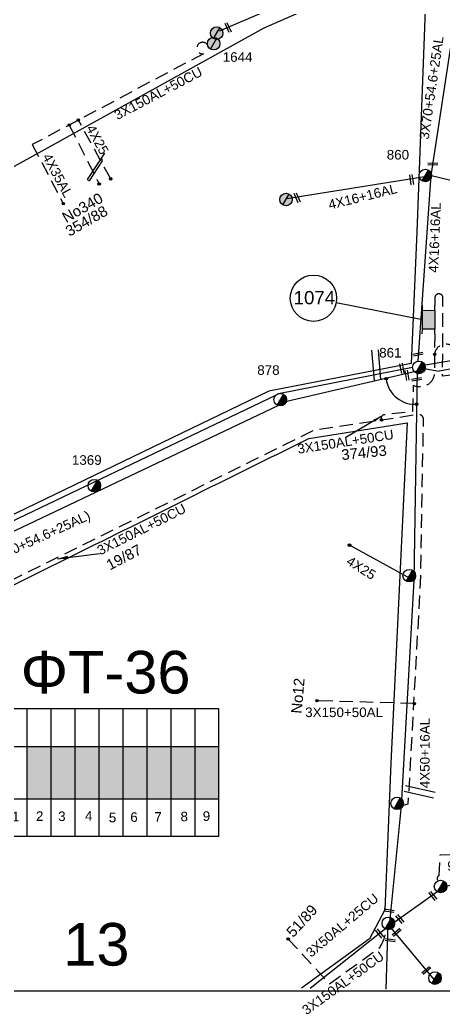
# Model space of a CAD drawing. Header units: millimetres. Extents: x 938 to 3112, y 793 to 1825.
# Drawn here: x 1564.2 to 1643.8, y 800.1 to 986.8 of the extents above; entities that cross this region are included whole.
import ezdxf
from ezdxf.enums import TextEntityAlignment as Align

# ---------------------------------------------------------------- set-up
doc = ezdxf.new("R2010")
doc.units = ezdxf.units.MM
doc.linetypes.add('DASHED', pattern=[19.05, 12.7, -6.35])
for name, color, linetype in [('Link Box 4 Διευθύνσεων', 7, 'Continuous'), ('Ασφαλειοκιβώτια Χ.Τ 9 αναχωρήσεων', 7, 'Continuous'), ('Γέφυρες Εναερίου Δικτύου', 7, 'Continuous'), ('Γυμνά εναέρια ΧΤ (3Φ)   4x35AL', 7, 'Continuous'), ('Γυμνά εναέρια ΧΤ και ΦΟΠ (3Φ)   4x16+16AL', 7, 'Continuous'), ('Γυμνά εναέρια ΧΤ και ΦΟΠ (3Φ)   4x50+16AL', 7, 'Continuous'), ('Εναέρια παροχή ΧΤ 4x25', 7, 'SYN_LINE'), ('Επιγραφές - Σχήματα', 7, 'Continuous'), ('Καλώδια ΧΤ   3x150+50AL', 7, 'DASHED'), ('Καλώδια ΧΤ   3x150+50ALXLPE', 7, 'DASHED'), ('Καλώδια ΧΤ   3x150AL+50CU', 7, 'DASHED'), ('Μηχανική τομή', 7, 'Continuous'), ('Στύλος Ξύλινος', 7, 'Continuous'), ('Στύλος Ξύλινος @ 1', 7, 'Continuous'), ('Στύλος ΦΜ', 7, 'Continuous'), ('Στύλος ΦΜ @ 1', 7, 'Continuous'), ('Συνδέσεις', 7, 'Continuous'), ('Συνεστραμμένα ΧΤ   3x70+54.6+25AL', 7, 'SYN_LINE'), ('Τομή', 7, 'Continuous'), ('Υπόβαθρο ΔΕΗ', 7, 'Continuous'), ('Υπόγεια καλώδια Παροχών ΧΤ   4x6', 7, 'DASHED')]:
    doc.layers.add(name, color=color, linetype=linetype)
doc.styles.get("Standard").update_dxf_attribs({"font": 'arial.ttf'})
doc.linetypes.add('SYN_LINE', pattern='A,0.5,-0.0001,["/\\/\\/\\/",Standard,S=0.1,R=0,X=0,Y=-0.05],-0.25', length=0.7501)
doc.dimstyles.new('ISO-25', dxfattribs={"dimtxt": 2.5, "dimasz": 2.5, "dimexe": 1.25, "dimexo": 0.625, "dimtad": 1, "dimtxsty": 'Standard', "dimcen": 2.5, "dimaunit": 2, "dimazin": 0, "dimtfac": 1, "dimtmove": 0, "dimatfit": 3, "dimfxl": 1, "dimarcsym": 0})

# ---------------------------------------------------------------- blocks, each defined once
blk = doc.blocks.new('ΑΣΦΑΛΕΙΟΚΙΒΩΤΙΟ ΥΠΟΣΤΑΘΜΟΥ 9 ΑΝΑΧΩΡΗΣΕΩΝ')
at = {"layer": 'Ασφαλειοκιβώτια Χ.Τ 9 αναχωρήσεων', "ltscale": 40}
for p, q in [((-23.8, 40.36), (24.02, 40.36)), ((-9.72, 40.36), (-9.72, -40.64)), ((9.94, 40.36), (9.94, -40.64)), ((-23.8, 31.36), (24.02, 31.36)), ((-23.8, 22.36), (24.02, 22.36)), ((-23.8, 13.36), (24.02, 13.36)), ((-23.8, 4.36), (24.02, 4.36)), ((-23.8, -4.64), (24.02, -4.64)), ((-23.8, -13.64), (24.02, -13.64)), ((-23.8, -22.64), (24.02, -22.64)), ((-23.8, -31.64), (24.02, -31.64))]:
    blk.add_line(p, q, dxfattribs=at)
at = {"layer": 'Ασφαλειοκιβώτια Χ.Τ 9 αναχωρήσεων'}
blk.add_lwpolyline([(-23.8, -40.64), (24.02, -40.64), (24.02, 40.36), (-23.8, 40.36)], close=True, dxfattribs=at)
for s, p in [('1', (-18.22, 37.06)), ('2', (-18.02, 28.07)), ('3', (-18.09, 19.73)), ('4', (-17.94, 9.66)), ('5', (-18.55, 0.71)), ('6', (-18.4, -7.35)), ('7', (-18.34, -16.37)), ('8', (-18.19, -26.2)), ('9', (-18.02, -34.53))]:
    blk.add_text(s, height=3.6, rotation=270, dxfattribs=at).set_placement(p)
at = {"layer": 'Ασφαλειοκιβώτια Χ.Τ 9 αναχωρήσεων', "ltscale": 40}
for tag, height, p in [('ΟΝΟΜΑ', 5, (-0.16, 44.31)), ('ΚΕΙΜΕΝΟ 1', 2, (17.06, 35.59)), ('ΚΕΙΜΕΝΟ 2', 2, (17.06, 26.88)), ('ΚΕΙΜΕΝΟ 3', 2, (17.06, 17.69)), ('ΚΕΙΜΕΝΟ 4', 2, (17.06, 8.71)), ('ΚΕΙΜΕΝΟ 5', 2, (17.06, -0.13)), ('ΚΕΙΜΕΝΟ 6', 2, (17.06, -9.05)), ('ΚΕΙΜΕΝΟ 7', 2, (17.06, -18.13)), ('ΚΕΙΜΕΝΟ 8', 2, (17.06, -26.85)), ('ΚΕΙΜΕΝΟ 9', 2, (17.06, -35.99)), ('ΣΧ', 2, (-0.1, -42.64))]:
    blk.add_attdef(tag, text='', height=height, dxfattribs=at).set_placement(p, align=Align.MIDDLE_CENTER)
blk = doc.blocks.new('LINK BOX 4 ΑΝΑΧΩΡΗΣΕΩΝ')
at = {"layer": 'Link Box 4 Διευθύνσεων', "ltscale": 40}
blk.add_hatch(color=256, dxfattribs=at).paths.add_polyline_path([(-3.54, 0), (-3.54, -4.67), (3.54, -4.67), (3.54, 0)])
for p, q in [((-3.54, 0), (-5.33, 0)), ((5.33, 0), (3.54, 0)), ((-3.54, -4.67), (-5.33, -4.67)), ((5.33, -4.67), (3.54, -4.67))]:
    blk.add_line(p, q, dxfattribs=at)
blk.add_lwpolyline([(-3.54, -4.67), (-3.54, 0), (3.54, 0), (3.54, -4.67)], close=True, dxfattribs=at)
blk = doc.blocks.new('ΥΠΑΡΧΩΝ ΤΣΙΜΕΝΤΕΝΙΟΣ ΣΤΥΛΟΣ')
at = {"layer": 'Στύλος ΦΜ'}
blk.add_hatch(color=256, dxfattribs=at).paths.add_polyline_path([(-1.29, -2.28, 0.574793), (2.62, 0, 0.268822), (1.3, 2.27)])
blk.add_line((-1.29, -2.28), (1.3, 2.27), dxfattribs=at)
blk.add_circle((0, 0), 2.62, dxfattribs=at)
at = {"layer": 'Στύλος ΦΜ', "flags": 4}
for tag, p in [('ΑΡΙΘΜΟΣ', (-4.68, 8.05)), ('ΤΥΠΟΣ', (-4.91, 3.03))]:
    blk.add_attdef(tag, p, '', height=4, dxfattribs=at)
blk = doc.blocks.new('ΤΟΜΗ')
at = {"layer": 'Τομή', "ltscale": 40}
for p, q in [((-5.68, 0), (5.68, 0)), ((5.68, -2.33), (-5.68, -2.33))]:
    blk.add_line(p, q, dxfattribs=at)
blk = doc.blocks.new('ΥΠΑΡΧΩΝ ΞΥΛΙΝΟΣ ΣΤΥΛΟΣ')
at = {"layer": 'Στύλος Ξύλινος'}
h = blk.add_hatch(color=7, dxfattribs=at)
h.paths.add_polyline_path([(-2.62, 0, 0.270008), (-1.29, -2.28), (1.3, 2.27, 0.576266)])
h.paths.add_polyline_path([(-1.29, -2.28, 0.574793), (2.62, 0, 0.268822), (1.3, 2.27)])
at = {"layer": 'Στύλος Ξύλινος', "color": 7}
blk.add_line((-1.29, -2.28), (1.3, 2.27), dxfattribs=at)
blk.add_circle((0, 0), 2.62, dxfattribs=at)
at = {"layer": 'Στύλος Ξύλινος', "flags": 4}
for tag, p in [('ΑΡΙΘΜΟΣ', (-4.91, 8.6)), ('ΤΥΠΟΣ', (-4.85, 3.39))]:
    blk.add_attdef(tag, p, '', height=4, dxfattribs=at)
blk = doc.blocks.new('ΜΗΧΑΝΙΚΗ ΤΟΜΗ')
at = {"layer": 'Μηχανική τομή', "ltscale": 40}
for p, q in [((-1.89, 0.78), (1.89, 0.78)), ((1.89, 0), (-1.89, 0))]:
    blk.add_line(p, q, dxfattribs=at)
blk = doc.blocks.new('_ΣΥΝΔΕΣΗ')
at = {"layer": 'Συνδέσεις', "linetype": 'SYN_LINE', "ltscale": 40}
blk.add_hatch(color=256, dxfattribs=at).paths.add_polyline_path([(0.5, -0.01, 1), (-0.5, -0.01, 1)])
at = {"layer": 'Συνδέσεις'}
blk.add_circle((0, -0.01), 0.5, dxfattribs=at)

msp = doc.modelspace()

# ---------------------------------------------------------------- hatches: boundary and pattern name
at = {"layer": 'Ασφαλειοκιβώτια Χ.Τ 9 αναχωρήσεων'}
for color, points in [(2, [(1565.54, 840.52), (1570.04, 840.52), (1570.04, 850.35), (1565.54, 850.35)]), (2, [(1565.54, 850.35), (1565.54, 840.52), (1570.04, 840.52), (1570.04, 850.35)]), (1, [(1570.04, 850.35), (1570.04, 840.52), (1574.54, 840.52), (1574.54, 850.35)]), (85, [(1574.54, 850.35), (1574.54, 840.52), (1579.04, 840.52), (1579.04, 850.35)]), (5, [(1583.54, 850.35), (1579.04, 850.35), (1579.04, 840.52), (1583.54, 840.52)]), (173, [(1579.04, 850.35), (1579.04, 840.52), (1583.54, 840.52), (1583.54, 850.35)]), (27, [(1588.04, 850.35), (1583.54, 850.35), (1583.54, 840.52), (1588.04, 840.52)]), (151, [(1588.04, 850.35), (1588.04, 840.52), (1592.54, 840.52), (1592.54, 850.35)]), (133, [(1592.54, 850.35), (1592.54, 840.52), (1597.04, 840.52), (1597.04, 850.35)]), (30, [(1597.04, 850.35), (1597.04, 840.52), (1601.54, 840.52), (1601.54, 850.35)])]:
    msp.add_hatch(color=color, dxfattribs=at).paths.add_polyline_path(points)

# ---------------------------------------------------------------- linework, layer by layer
at = {"layer": 'Γέφυρες Εναερίου Δικτύου', "color": 173, "flags": 128}
for points in [[(1633.49, 816.63), (1643.74, 823.98)], [(1632.92, 804.79), (1633.31, 817.11)]]:
    msp.add_lwpolyline(points, dxfattribs=at)
at = {"layer": 'Γυμνά εναέρια ΧΤ (3Φ)   4x35AL', "color": 2, "linetype": 'DASHED', "ltscale": 0.2, "flags": 128}
msp.add_lwpolyline([(1566.5, 963.36), (1572.32, 952.28)], dxfattribs=at)
at = {"layer": 'Γυμνά εναέρια ΧΤ (3Φ)   4x35AL', "color": 2, "linetype": 'DASHED', "ltscale": 0.2}
msp.add_arc((1598.46, 981.5), 1.08, 31.1422, 278.1491, dxfattribs=at)
at = {"layer": 'Γυμνά εναέρια ΧΤ και ΦΟΠ (3Φ)   4x16+16AL', "color": 2, "flags": 128}
msp.add_lwpolyline([(1614.28, 953.28), (1641.32, 957.6), (1638.84, 922.69)], dxfattribs=at)
at = {"layer": 'Γυμνά εναέρια ΧΤ και ΦΟΠ (3Φ)   4x50+16AL', "color": 173, "flags": 128}
msp.add_lwpolyline([(1638.76, 921), (1638.09, 881.53), (1635.7, 839.17), (1633.49, 816.63), (1642.16, 806.18)], dxfattribs=at)
at = {"layer": 'Γυμνά εναέρια ΧΤ και ΦΟΠ (3Φ)   4x50+16AL', "color": 85, "flags": 128}
msp.add_lwpolyline([(1726.55, 840.64), (1643.74, 823.98)], dxfattribs=at)
at = {"layer": 'Εναέρια παροχή ΧΤ 4x25', "color": 2, "linetype": 'DASHED', "ltscale": 0.2, "flags": 128}
for points in [[(1581.22, 956.94), (1575.16, 967.96)], [(1573.44, 967.05), (1579.05, 955.97)]]:
    msp.add_lwpolyline(points, dxfattribs=at)
at = {"layer": 'Εναέρια παροχή ΧΤ 4x25', "color": 173, "linetype": 'SYN_LINE', "ltscale": 20, "flags": 128}
for points in [[(1638.76, 920.8), (1614.28, 915.11), (1614.12, 915.03)], [(1612.68, 914.35), (1551.7, 885.42)]]:
    msp.add_lwpolyline(points, dxfattribs=at)
at = {"layer": 'Εναέρια παροχή ΧΤ 4x25', "color": 173, "linetype": 'SYN_LINE', "ltscale": 15, "flags": 128}
msp.add_lwpolyline([(1638.09, 881.53), (1626.02, 888.17)], dxfattribs=at)
at = {"layer": 'Επιγραφές - Σχήματα', "linetype": 'Continuous', "ltscale": 0.2}
msp.add_line((1639.72, 930.49), (1623.54, 933.67), dxfattribs=at)
at = {"layer": 'Επιγραφές - Σχήματα', "color": 7, "linetype": 'SYN_LINE', "ltscale": 15}
msp.add_line((1633.49, 816.63), (1618.65, 804.88), dxfattribs=at)
at = {"layer": 'Επιγραφές - Σχήματα'}
msp.add_lwpolyline([(974.02, 1807.96), (2963.81, 1807.96), (2963.81, 804.4), (974.02, 804.4)], close=True, dxfattribs=at)
at = {"layer": 'Επιγραφές - Σχήματα', "linetype": 'Continuous', "ltscale": 0.2}
msp.add_lwpolyline([(1580.04, 961.79), (1576.81, 956.81), (1577.23, 956.55), (1579.67, 960.31), (1579.46, 960.87)], dxfattribs=at)
msp.add_circle((1619.27, 934.51), 4.35, dxfattribs=at)
msp.add_arc((1638.28, 920.02), 5.41, 186.4561, 276.2513, dxfattribs=at)
at = {"layer": 'Καλώδια ΧΤ   3x150+50AL', "color": 27, "linetype": 'DASHED', "ltscale": 0.2, "flags": 128}
msp.add_lwpolyline([(1642.03, 927.81), (1641.94, 920.14, -0.505704), (1638.01, 918.15), (1637.84, 913.24), (1632.54, 912.62, 0.538091), (1632.04, 911.63, 5.344058)], format="xyb", dxfattribs=at)
msp.add_lwpolyline([(1638.11, 858.4), (1619.94, 858.93)], dxfattribs=at)
at = {"layer": 'Καλώδια ΧΤ   3x150+50AL', "color": 173, "ltscale": 0.2, "flags": 128}
msp.add_lwpolyline([(1614.52, 814.18), (1622.29, 805.77), (1631.76, 812.63)], dxfattribs=at)
at = {"layer": 'Καλώδια ΧΤ   3x150+50AL', "color": 27, "linetype": 'DASHED', "ltscale": 0.2}
msp.add_arc((1644.1, 923.77), 2.13, 20.3304, 174.386, dxfattribs=at)
at = {"layer": 'Καλώδια ΧΤ   3x150+50AL', "color": 173, "ltscale": 0.2}
msp.add_arc((1623.24, 817.71), 9.92, 329.1912, 349.9162, dxfattribs=at)
at = {"layer": 'Καλώδια ΧΤ   3x150+50ALXLPE', "color": 2, "linetype": 'DASHED', "ltscale": 0.2, "flags": 128}
msp.add_lwpolyline([(1714.11, 939.86), (1715.89, 931.63), (1648.48, 919.5, -0.257814), (1646.26, 920.25), (1643.5, 919.87), (1643.57, 934.63)], format="xyb", dxfattribs=at)
msp.add_lwpolyline([(1642.05, 934.52), (1642.07, 933.14)], dxfattribs=at)
at = {"layer": 'Καλώδια ΧΤ   3x150+50ALXLPE', "color": 2, "linetype": 'DASHED', "ltscale": 0.2}
msp.add_arc((1642.81, 934.59), 0.76, 3.1058, 186.5245, dxfattribs=at)
at = {"layer": 'Καλώδια ΧΤ   3x150AL+50CU', "color": 2, "linetype": 'DASHED', "ltscale": 0.2, "flags": 128}
msp.add_lwpolyline([(1598.61, 980.44), (1566.5, 963.36)], dxfattribs=at)
at = {"layer": 'Καλώδια ΧΤ   3x150AL+50CU', "color": 27, "linetype": 'DASHED', "ltscale": 0.2, "flags": 128}
msp.add_lwpolyline([(1635.7, 839.17), (1637.07, 839.56), (1639.37, 881.05), (1639.92, 911.75, 0.543069), (1638.62, 912.63), (1619.38, 909.72), (1536.62, 868.64), (1525.19, 863.81, 0.384681), (1524.5, 862.34, -0.04856)], format="xyb", dxfattribs=at)
at = {"layer": 'Συνεστραμμένα ΧΤ   3x70+54.6+25AL', "color": 30, "linetype": 'SYN_LINE', "ltscale": 20}
msp.add_line((1639.06, 921.53), (1642.85, 920.82), dxfattribs=at)
at = {"layer": 'Συνεστραμμένα ΧΤ   3x70+54.6+25AL', "color": 2, "linetype": 'SYN_LINE', "ltscale": 20, "flags": 128}
for points in [[(1601.61, 984.73), (1648.5, 1004.78), (1641.38, 957.97)], [(1641.45, 957.57), (1660.29, 953.02)]]:
    msp.add_lwpolyline(points, dxfattribs=at)
at = {"layer": 'Συνεστραμμένα ΧΤ   3x70+54.6+25AL', "color": 30, "linetype": 'SYN_LINE', "ltscale": 20, "flags": 128}
for points in [[(1639.24, 921.84), (1701.6, 932.55), (1729.58, 938.85)], [(1730.66, 938.8), (1728.75, 937.29), (1703.42, 931.57), (1701.6, 932.55), (1701.23, 931.27), (1674.28, 926.52), (1673.4, 927.71), (1672.7, 926.27), (1642.85, 920.82)]]:
    msp.add_lwpolyline(points, dxfattribs=at)
at = {"layer": 'Συνεστραμμένα ΧΤ   3x70+54.6+25AL', "color": 133, "linetype": 'SYN_LINE', "ltscale": 20, "flags": 128}
for points in [[(1612.7, 916.61), (1637.88, 921.59)], [(1550.87, 887.03), (1612.19, 916.31)]]:
    msp.add_lwpolyline(points, dxfattribs=at)
at = {"layer": 'Υπόβαθρο ΔΕΗ', "flags": 128}
msp.add_lwpolyline([(1544.29, 924.57), (1506.33, 908.9), (1499.73, 924.83), (1558.49, 956.75), (1610.03, 985.31), (1640.59, 998.77), (1638.66, 946.97), (1637.61, 922.24), (1610.92, 917.04), (1557.95, 891.55), (1520.69, 874)], dxfattribs=at)
msp.add_lwpolyline([(1544.29, 924.57), (1506.33, 908.9), (1499.73, 924.83), (1558.49, 956.75), (1610.03, 985.31), (1640.59, 998.77), (1638.66, 946.97), (1637.61, 922.24), (1610.92, 917.04), (1557.95, 891.55), (1520.69, 874)], dxfattribs=at)
msp.add_lwpolyline([(1547.35, 805.74), (1525.39, 862.93), (1542.75, 870.49, -0.003554), (1586.44, 892.28, -0.001988), (1618.4, 908.16), (1636.83, 911.14), (1633.79, 847.19), (1632.69, 819.68), (1629.79, 814.2), (1617, 804.95)], format="xyb", dxfattribs=at)
msp.add_lwpolyline([(1547.35, 805.74), (1525.39, 862.93), (1542.75, 870.49, -0.003554), (1586.44, 892.28, -0.001988), (1618.4, 908.16), (1636.83, 911.14), (1633.79, 847.19), (1632.69, 819.68), (1629.79, 814.2), (1617, 804.95)], format="xyb", dxfattribs=at)
at = {"layer": 'Υπόγεια καλώδια Παροχών ΧΤ   4x6', "color": 173, "linetype": 'DASHED', "ltscale": 0.2}
msp.add_lwpolyline([(1642.72, 825.15, -0.708555), (1642.84, 826.04), (1643.07, 829.98), (1649.56, 830.2)], format="xyb", dxfattribs=at)

# ---------------------------------------------------------------- block references
at = {"layer": 'Link Box 4 Διευθύνσεων', "xscale": 0.5000000000004797, "yscale": 0.5000000000004797, "zscale": 0.5000000000004797, "rotation": 269.5462405001546}
msp.add_blockref('LINK BOX 4 ΑΝΑΧΩΡΗΣΕΩΝ', (1642.05, 930.47), dxfattribs=at)
at = {"layer": 'Ασφαλειοκιβώτια Χ.Τ 9 αναχωρήσεων', "xscale": 0.5, "yscale": 0.5, "zscale": 0.5, "rotation": 90}
msp.add_blockref('ΑΣΦΑΛΕΙΟΚΙΒΩΤΙΟ ΥΠΟΣΤΑΘΜΟΥ 9 ΑΝΑΧΩΡΗΣΕΩΝ', (1581.22, 845.38), dxfattribs=at).add_auto_attribs({'ΟΝΟΜΑ': 'ΦΤ-36'})
at = {"layer": 'Μηχανική τομή'}
for p, xscale, yscale, zscale, rotation in [((1603.07, 985.27), 0.5000000000001289, 0.5000000000001289, 0.5000000000001289, 294.2305268804376), ((1641.66, 959.54), 0.5000000000001557, 0.5000000000001557, 0.5000000000001557, 357.9528480669721), ((1637.48, 956.76), 0.5000000000001542, 0.5000000000001542, 0.5000000000001542, 279.0964764207997), ((1616.04, 953.31), 0.5000000000001289, 0.5000000000001289, 0.5000000000001289, 294.2305268804376), ((1638.87, 924.21), 0.5000000000001983, 0.5000000000001983, 0.5000000000001983, 190.6773115492944), ((1636.06, 921.37), 0.5000000000001983, 0.5000000000001983, 0.5000000000001983, 100.6773115492944), ((1637.01, 920.08), 0.5000000000001983, 0.5000000000001983, 0.5000000000001983, 100.6773115492944), ((1638.6, 919.48), 0.5000000000001983, 0.5000000000001983, 0.5000000000001983, 190.6773115492944), ((1641.81, 822.4), 0.5000000000001998, 0.5000000000001998, 0.5000000000001998, 128.966533683596), ((1633.5, 819.69), 0.5000000000002077, 0.5000000000002077, 0.5000000000002077, 171.9313918157547), ((1635.64, 818.06), 0.5000000000001998, 0.5000000000001998, 0.5000000000001998, 128.966533683596), ((1631.83, 815.34), 0.5000000000001998, 0.5000000000001998, 0.5000000000001998, 128.966533683596), ((1634.74, 815.59), 0.5000000000002269, 0.5000000000002269, 0.5000000000002269, 220.0974421844566), ((1633.71, 814.15), 0.5000000000002076, 0.5000000000002076, 0.5000000000002076, 171.9313918157547), ((1640.32, 808.43), 0.5000000000002269, 0.5000000000002269, 0.5000000000002269, 220.0974421844566)]:
    msp.add_blockref('ΜΗΧΑΝΙΚΗ ΤΟΜΗ', p, dxfattribs=dict(at, xscale=xscale, yscale=yscale, zscale=zscale, rotation=rotation))
at = {"layer": 'Στύλος Ξύλινος @ 1', "ltscale": 40, "xscale": 0.4499999999998181, "yscale": 0.4499999999998181, "zscale": 0.4499999999998181}
for p in [(1601.11, 984.31), (1614.12, 953.07)]:
    msp.add_blockref('ΥΠΑΡΧΩΝ ΞΥΛΙΝΟΣ ΣΤΥΛΟΣ', p, dxfattribs=at)
at = {"layer": 'Στύλος Ξύλινος @ 1', "ltscale": 40}
ref = msp.add_blockref('ΥΠΑΡΧΩΝ ΞΥΛΙΝΟΣ ΣΤΥΛΟΣ', (1600.53, 982.32), dxfattribs=dict(at, xscale=0.4499999999998181, yscale=0.4499999999998181, zscale=0.4499999999998181))
ref.add_attrib('ΑΡΙΘΜΟΣ', '1644', (1602.24, 978.92), dxfattribs={"layer": 'Στύλος Ξύλινος', "height": 1.8, "flags": 4})
at = {"layer": 'Στύλος ΦΜ @ 1', "ltscale": 40}
ref = msp.add_blockref('ΥΠΑΡΧΩΝ ΤΣΙΜΕΝΤΕΝΙΟΣ ΣΤΥΛΟΣ', (1640.27, 957.57), dxfattribs=dict(at, xscale=0.4499999999998181, yscale=0.4499999999998181, zscale=0.4499999999998181))
ref.add_attrib('ΤΥΠΟΣ', '860', (1633.02, 960.57), dxfattribs={"layer": 'Στύλος ΦΜ', "height": 1.8, "flags": 4})
ref = msp.add_blockref('ΥΠΑΡΧΩΝ ΤΣΙΜΕΝΤΕΝΙΟΣ ΣΤΥΛΟΣ', (1640.27, 957.57), dxfattribs=dict(at, xscale=0.4499999999998181, yscale=0.4499999999998181, zscale=0.4499999999998181))
ref.add_attrib('ΤΥΠΟΣ', '860', (1633.02, 960.57), dxfattribs={"layer": 'Στύλος ΦΜ', "height": 1.8, "flags": 4})
ref = msp.add_blockref('ΥΠΑΡΧΩΝ ΤΣΙΜΕΝΤΕΝΙΟΣ ΣΤΥΛΟΣ', (1639.06, 921.53), dxfattribs=dict(at, xscale=0.4499999999998181, yscale=0.4499999999998181, zscale=0.4499999999998181))
ref.add_attrib('ΤΥΠΟΣ', '861', (1631.6, 923.39), dxfattribs={"layer": 'Στύλος ΦΜ', "height": 1.8, "flags": 4})
ref = msp.add_blockref('ΥΠΑΡΧΩΝ ΤΣΙΜΕΝΤΕΝΙΟΣ ΣΤΥΛΟΣ', (1639.06, 921.53), dxfattribs=dict(at, xscale=0.4499999999998181, yscale=0.4499999999998181, zscale=0.4499999999998181))
ref.add_attrib('ΤΥΠΟΣ', '861', (1631.6, 923.39), dxfattribs={"layer": 'Στύλος ΦΜ', "height": 1.8, "flags": 4})
ref = msp.add_blockref('ΥΠΑΡΧΩΝ ΤΣΙΜΕΝΤΕΝΙΟΣ ΣΤΥΛΟΣ', (1613.03, 915.48), dxfattribs=dict(at, xscale=0.4499999999998181, yscale=0.4499999999998181, zscale=0.4499999999998181))
ref.add_attrib('ΤΥΠΟΣ', '878', (1608.72, 920.13), dxfattribs={"layer": 'Στύλος ΦΜ', "height": 1.8, "flags": 4})
ref = msp.add_blockref('ΥΠΑΡΧΩΝ ΤΣΙΜΕΝΤΕΝΙΟΣ ΣΤΥΛΟΣ', (1578.15, 899.33), dxfattribs=dict(at, xscale=0.4499999999998181, yscale=0.4499999999998181, zscale=0.4499999999998181))
ref.add_attrib('ΤΥΠΟΣ', '1369', (1573.93, 903.24), dxfattribs={"layer": 'Στύλος ΦΜ', "height": 1.8, "flags": 4})
ref = msp.add_blockref('ΥΠΑΡΧΩΝ ΤΣΙΜΕΝΤΕΝΙΟΣ ΣΤΥΛΟΣ', (1578.15, 899.33), dxfattribs=dict(at, xscale=0.4499999999998181, yscale=0.4499999999998181, zscale=0.4499999999998181))
ref.add_attrib('ΤΥΠΟΣ', '1369', (1573.93, 903.24), dxfattribs={"layer": 'Στύλος ΦΜ', "height": 1.8, "flags": 4})
at = {"layer": 'Στύλος ΦΜ @ 1', "ltscale": 40, "xscale": 0.4499999999998181, "yscale": 0.4499999999998181, "zscale": 0.4499999999998181}
for p in [(1637.25, 882.41), (1637.25, 882.41), (1634.98, 839.66), (1634.98, 839.66), (1633.31, 817.11), (1633.31, 817.11), (1642.07, 806.85), (1642.07, 806.85)]:
    msp.add_blockref('ΥΠΑΡΧΩΝ ΤΣΙΜΕΝΤΕΝΙΟΣ ΣΤΥΛΟΣ', p, dxfattribs=at)
at = {"layer": 'Στύλος ΦΜ @ 1', "ltscale": 40}
ref = msp.add_blockref('ΥΠΑΡΧΩΝ ΤΣΙΜΕΝΤΕΝΙΟΣ ΣΤΥΛΟΣ', (1643.13, 824.05), dxfattribs=dict(at, xscale=0.4499999999998181, yscale=0.4499999999998181, zscale=0.4499999999998181))
ref.add_attrib('ΤΥΠΟΣ', '912', (1644.38, 827), dxfattribs={"layer": 'Στύλος ΦΜ', "height": 1.8, "flags": 4})
at = {"layer": 'Συνδέσεις', "xscale": 0.4500000000000455, "yscale": 0.4500000000000455, "zscale": 0.4500000000000455}
for p in [(1573.45, 967.06), (1575.16, 967.97), (1579.05, 955.97), (1581.22, 956.95), (1572.32, 952.29), (1641.99, 923.98), (1632.91, 919.42), (1638.65, 914.63), (1632.04, 911.64), (1626.03, 888.15), (1619.94, 858.93), (1638.19, 858.36), (1614.52, 814.19)]:
    msp.add_blockref('_ΣΥΝΔΕΣΗ', p, dxfattribs=at)
at = {"layer": 'Τομή'}
for p, xscale, yscale, zscale, rotation in [((1630.47, 921.92), 0.4999999999999801, 0.4999999999999801, 0.4999999999999801, 94.97386914242654), ((1630.47, 921.92), 0.4999999999999801, 0.4999999999999801, 0.4999999999999801, 94.97386914242654), ((1639.31, 842.4), 0.500000000000001, 0.500000000000001, 0.500000000000001, 347.0712639198036), ((1639.31, 842.4), 0.500000000000001, 0.500000000000001, 0.500000000000001, 347.0712639198036)]:
    msp.add_blockref('ΤΟΜΗ', p, dxfattribs=dict(at, xscale=xscale, yscale=yscale, zscale=zscale, rotation=rotation))

# ---------------------------------------------------------------- texts
at = {"layer": 'Γέφυρες Εναερίου Δικτύου', "ltscale": 0.2}
msp.add_text('3X50AL+25CU', height=1.8, rotation=40.2653, dxfattribs=at).set_placement((1624.66, 816.76), align=Align.MIDDLE)
at = {"layer": 'Γυμνά εναέρια ΧΤ (3Φ)   4x35AL'}
msp.add_text('4X35AL', height=1.8, rotation=298.3235, dxfattribs=at).set_placement((1571.26, 957.6), align=Align.MIDDLE)
at = {"layer": 'Γυμνά εναέρια ΧΤ και ΦΟΠ (3Φ)   4x16+16AL'}
for rotation, p in [(13.816, (1628.51, 953.61)), (87.727, (1642.01, 945.93))]:
    msp.add_text('4X16+16AL', height=1.8, rotation=rotation, dxfattribs=at).set_placement(p, align=Align.MIDDLE)
at = {"layer": 'Γυμνά εναέρια ΧΤ και ΦΟΠ (3Φ)   4x50+16AL'}
msp.add_text('4X50+16AL', height=1.8, rotation=90, dxfattribs=at).set_placement((1640.17, 849.11), align=Align.MIDDLE)
at = {"layer": 'Εναέρια παροχή ΧΤ 4x25', "ltscale": 20}
for rotation, p in [(298.3919, (1578.75, 964.31)), (328.0191, (1628.23, 883.87))]:
    msp.add_text('4X25', height=1.8, rotation=rotation, dxfattribs=at).set_placement(p, align=Align.MIDDLE)
at = {"layer": 'Επιγραφές - Σχήματα', "linetype": 'DASHED', "ltscale": 0.2, "char_height": 2, "width": 17.7581, "attachment_point": 1}
for s, insert, rotation in [('Νο340', (1571.85, 950.34), 29.8398), ('354/88', (1572.47, 947.78), 29.8398), ('374/93', (1624.4, 906.09), 5.9462), ('19/87', (1580.13, 885.15), 27.5872), ('Νο12', (1615.05, 856.62), 85.0239), ('51/89', (1613.98, 815.7), 47.4685)]:
    msp.add_mtext(s, dxfattribs=dict(at, insert=insert, rotation=rotation))
at = {"layer": 'Επιγραφές - Σχήματα', "linetype": 'Continuous', "ltscale": 0.2, "insert": (1615.56, 935.88), "char_height": 2.5, "width": 3.7147, "attachment_point": 1}
msp.add_mtext('1074', dxfattribs=at)
at = {"layer": 'Επιγραφές - Σχήματα', "linetype": 'DASHED', "ltscale": 0.2, "char_height": 8, "width": 24.9768, "attachment_point": 1}
for s, insert in [('ΦΤ-36', (1564.31, 868.29)), ('13', (1572.32, 817.19))]:
    msp.add_mtext(s, dxfattribs=dict(at, insert=insert))
at = {"layer": 'Καλώδια ΧΤ   3x150+50AL', "ltscale": 0.2}
msp.add_text('3X150+50AL', height=1.8, dxfattribs=at).set_placement((1625.02, 856.76), align=Align.MIDDLE)
at = {"layer": 'Καλώδια ΧΤ   3x150AL+50CU', "ltscale": 0.2}
for rotation, p in [(27.7802, (1590.13, 973)), (8.8335, (1625.28, 907.59)), (26.7421, (1586.99, 891.12)), (35.9344, (1624.81, 805.92))]:
    msp.add_text('3X150AL+50CU', height=1.8, rotation=rotation, dxfattribs=at).set_placement(p, align=Align.MIDDLE)
at = {"layer": 'Συνεστραμμένα ΧΤ   3x70+54.6+25AL', "ltscale": 20}
for s, rotation, p in [('3X70+54.6+25AL', 81.6951, (1641.4, 974.06)), ('2(3X70+54.6+25AL)', 24.4868, (1567.02, 889))]:
    msp.add_text(s, height=1.8, rotation=rotation, dxfattribs=at).set_placement(p, align=Align.MIDDLE)

# ---------------------------------------------------------------- leaders
at = {"layer": 'Επιγραφές - Σχήματα', "ltscale": 40}
for points, override in [([(1631.95, 912.3), (1625.35, 908.34)], {"dimasz": 1.5, "dimtad": 0}), ([(1571.22, 885.6), (1579.11, 886.56)], {"dimasz": 2, "dimtad": 0})]:
    msp.add_leader(points, dimstyle='ISO-25', override=override, dxfattribs=at)

doc.saveas('drawing.dxf')
